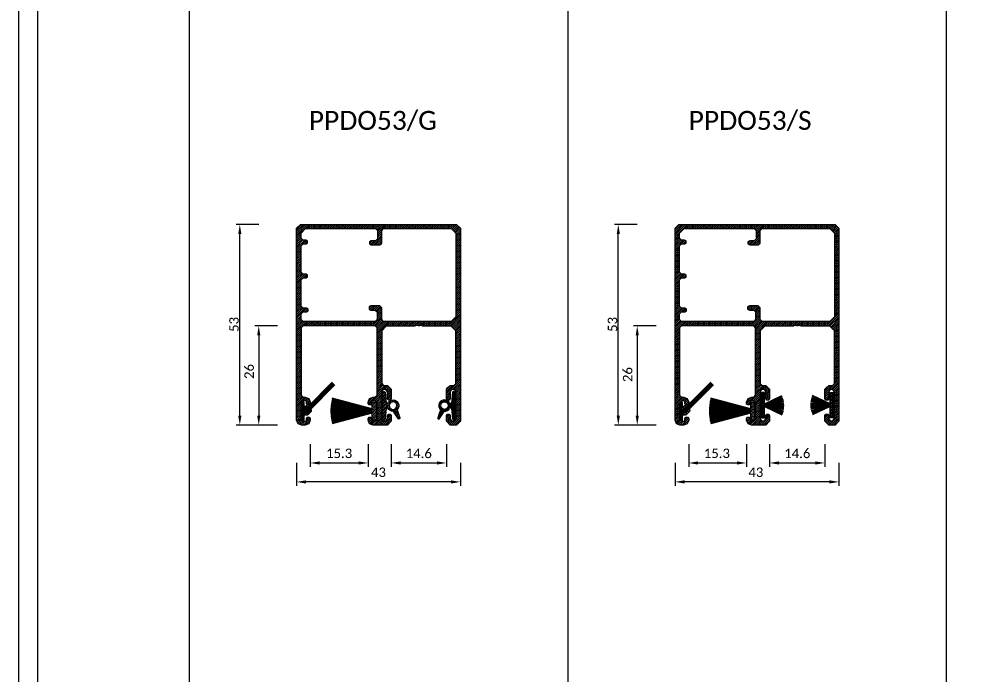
# Model space of a CAD drawing. Header units: millimetres. Extents: x 0 to 7790, y 0 to 17467.
# Drawn here: x 0 to 249.8, y 15186.9 to 15360 of the extents above; entities that cross this region are included whole.
import ezdxf

# ---------------------------------------------------------------- set-up
doc = ezdxf.new("R2010")
doc.units = ezdxf.units.MM
doc.header["$PDMODE"] = 35
doc.layers.get('0').update_dxf_attribs({"lineweight": 15})
for name, color, linetype, lineweight in [('_MB_kreskowanie_profile_0.09', 7, 'Continuous', 9), ('_MB_kreskowanie_uszczelki_0.09', 252, 'Continuous', 9), ('_MB_profile_0.25', 7, 'Continuous', 25), ('_MB_ramka_0.15', 124, 'Continuous', 15), ('_MB_solid', 7, 'Continuous', 9), ('_MB_tekst_0.25', 40, 'Continuous', 25), ('_MB_uszczelki_0.15', 140, 'Continuous', 15), ('_MB_wymiar_detal_0.09', 94, 'Continuous', 9)]:
    doc.layers.add(name, color=color, linetype=linetype, lineweight=lineweight)
doc.layers.add('_MB_pomocnicze_niedrukowane', color=220, linetype='Continuous', lineweight=15, plot=False)
doc.styles.add('_MB_Calibri_Light_2.5', font='calibril.ttf', dxfattribs={"height": 2.5})
doc.dimstyles.new('_MB_detal', dxfattribs={"dimscale": 10, "dimtxt": 2.5, "dimasz": 2.5, "dimexe": 1, "dimexo": 1, "dimgap": 1.25, "dimtad": 1, "dimdsep": 46, "dimtxsty": '_MB_Calibri_Light_2.5', "dimcen": -2.5, "dimclrd": 256, "dimclre": 256, "dimclrt": 40, "dimazin": 0, "dimtfac": 0.2, "dimtmove": 1, "dimatfit": 1, "dimfxl": 5, "dimfxlon": 1, "dimtolj": 1, "dimlwd": -1, "dimlwe": -1, "dimarcsym": 0})

# ---------------------------------------------------------------- blocks, each defined once
blk = doc.blocks.new('*D548')
at = {"layer": '_MB_wymiar_detal_0.09', "transparency": 16777216}
for p, q in [((73.39, 15242.68), (73.39, 15236.68)), ((116.69, 15242.68), (116.69, 15236.68)), ((114.19, 15237.68), (75.89, 15237.68))]:
    blk.add_line(p, q, dxfattribs=at)
for points in [[(75.89, 15238.1), (75.89, 15237.26), (73.39, 15237.68)], [(114.19, 15238.1), (114.19, 15237.26), (116.69, 15237.68)]]:
    blk.add_solid(points, dxfattribs=at)
at = {"layer": 'Defpoints', "color": 0, "transparency": 16777216}
for p in [(73.39, 15253.98), (116.69, 15253.68), (73.39, 15237.68)]:
    blk.add_point(p, dxfattribs=at)
at = {"layer": '_MB_wymiar_detal_0.09', "color": 40, "transparency": 16777216, "insert": (95.04, 15240.21), "char_height": 2.5, "attachment_point": 5, "style": '_MB_Calibri_Light_2.5'}
blk.add_mtext('43', dxfattribs=at)
blk = doc.blocks.new('*D549')
at = {"layer": '_MB_wymiar_detal_0.09', "transparency": 16777216}
for p, q in [((68.39, 15278.88), (62.39, 15278.88)), ((63.39, 15276.38), (63.39, 15255.18)), ((68.39, 15252.68), (62.39, 15252.68))]:
    blk.add_line(p, q, dxfattribs=at)
for points in [[(62.97, 15276.38), (63.81, 15276.38), (63.39, 15278.88)], [(62.97, 15255.18), (63.81, 15255.18), (63.39, 15252.68)]]:
    blk.add_solid(points, dxfattribs=at)
at = {"layer": 'Defpoints', "color": 0, "transparency": 16777216}
for p in [(75.09, 15278.88), (63.39, 15252.68), (74.69, 15252.68)]:
    blk.add_point(p, dxfattribs=at)
at = {"layer": '_MB_wymiar_detal_0.09', "color": 40, "transparency": 16777216, "insert": (60.86, 15266.85), "char_height": 2.5, "attachment_point": 5, "rotation": 90, "style": '_MB_Calibri_Light_2.5'}
blk.add_mtext('26', dxfattribs=at)
blk = doc.blocks.new('*D550')
at = {"layer": '_MB_wymiar_detal_0.09', "transparency": 16777216}
for p, q in [((63.39, 15305.68), (57.39, 15305.68)), ((58.39, 15255.18), (58.39, 15303.18)), ((63.39, 15252.68), (57.39, 15252.68))]:
    blk.add_line(p, q, dxfattribs=at)
for points in [[(57.97, 15303.18), (58.81, 15303.18), (58.39, 15305.68)], [(57.97, 15255.18), (58.81, 15255.18), (58.39, 15252.68)]]:
    blk.add_solid(points, dxfattribs=at)
at = {"layer": 'Defpoints', "color": 0, "transparency": 16777216}
for p in [(58.39, 15305.68), (74.39, 15305.68), (74.69, 15252.68)]:
    blk.add_point(p, dxfattribs=at)
at = {"layer": '_MB_wymiar_detal_0.09', "color": 40, "transparency": 16777216, "insert": (56.86, 15279.28), "char_height": 2.5, "attachment_point": 5, "rotation": 90, "style": '_MB_Calibri_Light_2.5'}
blk.add_mtext('53', dxfattribs=at)
blk = doc.blocks.new('*D551')
at = {"layer": '_MB_wymiar_detal_0.09', "transparency": 16777216}
for p, q in [((76.99, 15247.68), (76.99, 15241.68)), ((92.29, 15247.68), (92.29, 15241.68)), ((79.49, 15242.68), (89.79, 15242.68))]:
    blk.add_line(p, q, dxfattribs=at)
for points in [[(79.49, 15243.1), (79.49, 15242.26), (76.99, 15242.68)], [(89.79, 15243.1), (89.79, 15242.26), (92.29, 15242.68)]]:
    blk.add_solid(points, dxfattribs=at)
at = {"layer": 'Defpoints', "color": 0, "transparency": 16777216}
for p in [(76.99, 15253.98), (92.29, 15253.98), (92.29, 15242.68)]:
    blk.add_point(p, dxfattribs=at)
at = {"layer": '_MB_wymiar_detal_0.09', "color": 40, "transparency": 16777216, "insert": (84.64, 15245.21), "char_height": 2.5, "attachment_point": 5, "style": '_MB_Calibri_Light_2.5'}
blk.add_mtext('\\A1;15.3', dxfattribs=at)
blk = doc.blocks.new('*D552')
at = {"layer": '_MB_wymiar_detal_0.09', "transparency": 16777216}
for p, q in [((98.39, 15247.68), (98.39, 15241.68)), ((112.99, 15247.68), (112.99, 15241.68)), ((100.89, 15242.68), (110.49, 15242.68))]:
    blk.add_line(p, q, dxfattribs=at)
for points in [[(100.89, 15243.1), (100.89, 15242.26), (98.39, 15242.68)], [(110.49, 15243.1), (110.49, 15242.26), (112.99, 15242.68)]]:
    blk.add_solid(points, dxfattribs=at)
at = {"layer": 'Defpoints', "color": 0, "transparency": 16777216}
for p in [(98.39, 15253.98), (112.99, 15253.98), (112.99, 15242.68)]:
    blk.add_point(p, dxfattribs=at)
at = {"layer": '_MB_wymiar_detal_0.09', "color": 40, "transparency": 16777216, "insert": (105.69, 15245.2), "char_height": 2.5, "attachment_point": 5, "style": '_MB_Calibri_Light_2.5'}
blk.add_mtext('\\A1;14.6', dxfattribs=at)
blk = doc.blocks.new('-PPDO53')
at = {"layer": '_MB_kreskowanie_profile_0.09'}
h = blk.add_hatch(dxfattribs=at)
h.set_pattern_fill('JIS_WOOD', color=256, scale=0.5)
h.paths.add_polyline_path([(21.3, -27.3), (21.3, -45.1), (20.8, -45.6), (20.2, -45.6), (19.28, -45.98), (18.9, -46.9), (18.9, -47.25), (19.15, -47.68), (19.65, -47.68), (19.9, -47.25), (19.9, -46.8), (20.1, -46.6), (20.8, -46.6), (21.3, -47.1), (21.3, -51.5), (20.8, -52), (20.1, -52), (19.9, -51.8), (19.9, -51.35), (19.65, -50.92), (19.15, -50.92), (18.9, -51.35), (18.9, -51.7), (19.28, -52.62), (20.2, -53), (23.7, -53), (24, -53), (25, -52), (25, -50.5), (24.75, -50.07), (24.25, -50.07), (24, -50.5), (24, -51.25), (23.62, -51.9), (22.88, -51.9), (22.5, -51.25), (22.5, -44.25), (22.88, -43.6), (23.62, -43.6), (24, -44.25), (24, -46), (24.25, -46.43), (24.75, -46.43), (25, -46), (25, -43.5), (24, -42.5), (23.7, -42.5), (23, -42.5), (22.5, -42), (22.5, -28.1), (23.7, -26.9), (31.3, -26.9), (31.5, -26.7), (31.62, -26.7), (32.14, -26.78), (32.46, -26.78), (32.98, -26.7), (33.1, -26.7), (33.3, -26.9), (40.9, -26.9), (42.1, -28.1), (42.1, -42), (41.6, -42.5), (40.6, -42.5), (40.02, -43.08), (39.6, -43.5), (39.6, -46), (39.85, -46.43), (40.35, -46.43), (40.6, -46), (40.6, -44.25), (40.98, -43.6), (41.73, -43.6), (42.1, -44.25), (42.1, -51.25), (41.73, -51.9), (40.98, -51.9), (40.6, -51.25), (40.6, -50.5), (40.35, -50.07), (39.85, -50.07), (39.6, -50.5), (39.6, -51.7), (39.6, -52), (40.6, -53), (42, -53), (42.3, -53), (43.3, -52), (43.3, -1), (42.3, 0), (1, 0), (0, -1), (0, -51.7), (0.38, -52.62), (1.3, -53), (2.3, -53), (3.22, -52.62), (3.6, -51.7), (3.6, -51.35), (3.35, -50.92), (2.85, -50.92), (2.6, -51.35), (2.6, -51.8), (2.4, -52), (1.7, -52), (1.2, -51.5), (1.2, -47.1), (1.7, -46.6), (2.4, -46.6), (2.6, -46.8), (2.6, -47.25), (2.85, -47.68), (3.35, -47.68), (3.6, -47.25), (3.6, -46.9), (3.22, -45.98), (2.3, -45.6), (1.7, -45.6), (1.2, -45.1), (1.2, -27.3), (1.7, -26.8), (20.8, -26.8)])
h.paths.add_polyline_path([(20.8, -25.6), (1.7, -25.6), (1.2, -25.1), (1.2, -23.6), (1.7, -23.1), (2.6, -23.1), (3.03, -22.85), (3.03, -22.35), (2.6, -22.1), (1.7, -22.1), (1.2, -21.6), (1.2, -14.6), (1.7, -14.1), (2.5, -14.1), (2.93, -13.85), (2.93, -13.35), (2.5, -13.1), (1.7, -13.1), (1.2, -12.6), (1.2, -5.6), (1.7, -5.1), (2.5, -5.1), (2.93, -4.85), (2.93, -4.35), (2.5, -4.1), (1.7, -4.1), (1.2, -3.6), (1.2, -2.3), (2.4, -1.1), (20.9, -1.1), (21.4, -1.6), (21.4, -3.8), (20.9, -4.3), (19.75, -4.3), (19.27, -4.58), (19.27, -5.12), (19.75, -5.4), (22, -5.4), (22.5, -4.9), (22.5, -1.6), (23, -1.1), (40.9, -1.1), (42.1, -2.3), (42.1, -24.4), (40.9, -25.6), (23, -25.6), (22.5, -25.1), (22.5, -22), (22, -21.5), (19.65, -21.5), (19.17, -21.78), (19.17, -22.33), (19.65, -22.6), (20.8, -22.6), (21.3, -23.1), (21.3, -25.1)], flags=16)
at = {"layer": '_MB_solid'}
h = blk.add_hatch(color=256, dxfattribs=at)
h.dxf.hatch_style = 1
h.paths.add_polyline_path([(1.7, -26.8), (20.8, -26.8), (21.3, -27.3), (21.3, -45.1), (20.8, -45.6), (20.2, -45.6), (19.28, -45.98), (18.9, -46.9), (18.9, -47.25), (19.15, -47.68), (19.65, -47.68), (19.9, -47.25), (19.9, -46.8), (20.1, -46.6), (20.8, -46.6), (21.3, -47.1), (21.3, -51.5), (20.8, -52), (20.1, -52), (19.9, -51.8), (19.9, -51.35), (19.65, -50.92), (19.15, -50.92), (18.9, -51.35), (18.9, -51.7), (19.28, -52.62), (20.2, -53), (23.7, -53), (24, -53), (25, -52), (25, -50.5), (24.75, -50.07), (24.25, -50.07), (24, -50.5), (24, -51.25), (23.62, -51.9), (22.88, -51.9), (22.5, -51.25), (22.5, -44.25), (22.88, -43.6), (23.62, -43.6), (24, -44.25), (24, -46), (24.25, -46.43), (24.75, -46.43), (25, -46), (25, -43.5), (24, -42.5), (23.7, -42.5), (23, -42.5), (22.5, -42), (22.5, -28.1), (23.7, -26.9), (31.3, -26.9), (31.5, -26.7), (31.62, -26.7), (32.14, -26.78), (32.46, -26.78), (32.98, -26.7), (33.1, -26.7), (33.3, -26.9), (40.9, -26.9), (42.1, -28.1), (42.1, -42), (41.6, -42.5), (40.6, -42.5), (40.02, -43.08), (39.6, -43.5), (39.6, -46), (39.85, -46.43), (40.35, -46.43), (40.6, -46), (40.6, -44.25), (40.98, -43.6), (41.73, -43.6), (42.1, -44.25), (42.1, -51.25), (41.73, -51.9), (40.98, -51.9), (40.6, -51.25), (40.6, -50.5), (40.35, -50.07), (39.85, -50.07), (39.6, -50.5), (39.6, -51.7), (39.6, -52), (40.6, -53), (42, -53), (42.3, -53), (43.3, -52), (43.3, -1), (42.3, 0), (1, 0), (0, -1), (0, -51.7), (0.38, -52.62), (1.3, -53), (2.3, -53), (3.22, -52.62), (3.6, -51.7), (3.6, -51.35), (3.35, -50.92), (2.85, -50.92), (2.6, -51.35), (2.6, -51.8), (2.4, -52), (1.7, -52), (1.2, -51.5), (1.2, -47.1), (1.7, -46.6), (2.4, -46.6), (2.6, -46.8), (2.6, -47.25), (2.85, -47.68), (3.35, -47.68), (3.6, -47.25), (3.6, -46.9), (3.22, -45.98), (2.3, -45.6), (1.7, -45.6), (1.2, -45.1), (1.2, -27.3)])
h.paths.add_polyline_path([(1.7, -25.6), (1.2, -25.1), (1.2, -23.6), (1.7, -23.1), (2.6, -23.1), (3.03, -22.85), (3.03, -22.35), (2.6, -22.1), (1.7, -22.1), (1.2, -21.6), (1.2, -14.6), (1.7, -14.1), (2.5, -14.1), (2.93, -13.85), (2.93, -13.35), (2.5, -13.1), (1.7, -13.1), (1.2, -12.6), (1.2, -5.6), (1.7, -5.1), (2.5, -5.1), (2.93, -4.85), (2.93, -4.35), (2.5, -4.1), (1.7, -4.1), (1.2, -3.6), (1.2, -2.3), (2.4, -1.1), (20.9, -1.1), (21.4, -1.6), (21.4, -3.8), (20.9, -4.3), (19.75, -4.3), (19.27, -4.58), (19.27, -5.12), (19.75, -5.4), (22, -5.4), (22.5, -4.9), (22.5, -1.6), (23, -1.1), (40.9, -1.1), (42.1, -2.3), (42.1, -24.4), (40.9, -25.6), (23, -25.6), (22.5, -25.1), (22.5, -22), (22, -21.5), (19.65, -21.5), (19.17, -21.78), (19.17, -22.33), (19.65, -22.6), (20.8, -22.6), (21.3, -23.1), (21.3, -25.1), (20.8, -25.6)], flags=16)
at = {"layer": '_MB_profile_0.25', "lineweight": -2}
for points in [[(18.9, -51.35), (19.15, -50.92), (19.65, -50.92), (19.9, -51.35), (19.9, -51.8), (20.1, -52), (20.8, -52), (21.3, -51.5), (21.3, -47.1), (20.8, -46.6), (20.1, -46.6), (19.9, -46.8), (19.9, -47.25), (19.65, -47.68), (19.15, -47.68), (18.9, -47.25), (18.9, -46.9), (19.28, -45.98), (20.2, -45.6), (20.8, -45.6), (21.3, -45.1), (21.3, -27.3), (20.8, -26.8), (1.7, -26.8), (1.2, -27.3), (1.2, -45.1), (1.7, -45.6), (2.3, -45.6), (3.22, -45.98), (3.6, -46.9), (3.6, -47.25), (3.35, -47.68), (2.85, -47.68), (2.6, -47.25), (2.6, -46.8), (2.4, -46.6), (1.7, -46.6), (1.2, -47.1), (1.2, -51.5), (1.7, -52), (2.4, -52), (2.6, -51.8), (2.6, -51.35), (2.85, -50.92), (3.35, -50.92), (3.6, -51.35), (3.6, -51.7), (3.22, -52.62), (2.3, -53), (1.3, -53), (0.38, -52.62), (0, -51.7), (0, -1), (1, 0), (42.3, 0), (43.3, -1), (43.3, -52), (42.3, -53), (42, -53), (40.6, -53), (39.6, -52), (39.6, -51.7), (39.6, -50.5), (39.85, -50.07), (40.35, -50.07), (40.6, -50.5), (40.6, -51.25), (40.98, -51.9), (41.73, -51.9), (42.1, -51.25), (42.1, -44.25), (41.73, -43.6), (40.98, -43.6), (40.6, -44.25), (40.6, -46), (40.35, -46.43), (39.85, -46.43), (39.6, -46), (39.6, -43.5), (40.02, -43.08), (40.6, -42.5), (41.6, -42.5), (42.1, -42), (42.1, -28.1), (40.9, -26.9), (33.3, -26.9), (33.1, -26.7), (32.98, -26.7), (32.46, -26.78), (32.14, -26.78), (31.62, -26.7), (31.5, -26.7), (31.3, -26.9), (23.7, -26.9), (22.5, -28.1), (22.5, -42), (23, -42.5), (23.7, -42.5), (24, -42.5), (25, -43.5), (25, -46), (24.75, -46.43), (24.25, -46.43), (24, -46), (24, -44.25), (23.62, -43.6), (22.88, -43.6), (22.5, -44.25), (22.5, -51.25), (22.88, -51.9), (23.62, -51.9), (24, -51.25), (24, -50.5), (24.25, -50.07), (24.75, -50.07), (25, -50.5), (25, -52), (24, -53), (23.7, -53), (20.2, -53), (19.28, -52.62), (18.9, -51.7)], [(20.9, -1.1), (21.4, -1.6), (21.4, -3.8), (20.9, -4.3), (19.75, -4.3), (19.27, -4.58), (19.27, -5.12), (19.75, -5.4), (22, -5.4), (22.5, -4.9), (22.5, -1.6), (23, -1.1), (40.9, -1.1), (42.1, -2.3), (42.1, -24.4), (40.9, -25.6), (23, -25.6), (22.5, -25.1), (22.5, -22), (22, -21.5), (19.65, -21.5), (19.17, -21.78), (19.17, -22.33), (19.65, -22.6), (20.8, -22.6), (21.3, -23.1), (21.3, -25.1), (20.8, -25.6), (1.7, -25.6), (1.2, -25.1), (1.2, -23.6), (1.7, -23.1), (2.6, -23.1), (3.03, -22.85), (3.03, -22.35), (2.6, -22.1), (1.7, -22.1), (1.2, -21.6), (1.2, -14.6), (1.7, -14.1), (2.5, -14.1), (2.93, -13.85), (2.93, -13.35), (2.5, -13.1), (1.7, -13.1), (1.2, -12.6), (1.2, -5.6), (1.7, -5.1), (2.5, -5.1), (2.93, -4.85), (2.93, -4.35), (2.5, -4.1), (1.7, -4.1), (1.2, -3.6), (1.2, -2.3), (2.4, -1.1)]]:
    blk.add_lwpolyline(points, close=True, dxfattribs=at)
blk = doc.blocks.new("-U1'PR")
at = {"layer": '_MB_kreskowanie_uszczelki_0.09', "transparency": 33554687}
h = blk.add_hatch(dxfattribs=at)
h.set_pattern_fill('DOTS', color=256, scale=0.2, angle=-45, style=0)
h.set_pattern_definition([(315, (-5304.15352, -16174.49385), (0.3367596045, 0.1122532015), [0, -0.3175])])
h.paths.add_polyline_path([(3.4, 0), (3.65, 0.25), (3.65, 0.34), (3.43, 0.59), (0.59, 0.89), (0.5, 0.99), (0.5, 1.26), (0.56, 1.35, 1.144878), (-1.09, 3.83), (-1.19, 3.8), (-3.33, 4.48, 0.876976), (-3.54, 4.03), (-1.65, 2.82), (-1.6, 2.74, 0.293638), (-0.76, 1.35), (-0.7, 1.26), (-0.7, 0.99), (-0.79, 0.89), (-3.63, 0.59), (-3.85, 0.34), (-3.85, 0.25), (-3.6, 0)])
h.paths.add_polyline_path([(-0.1, 3.7, -1), (-0.1, 1.7, -1)], flags=16)
at = {"layer": '_MB_uszczelki_0.15'}
blk.add_lwpolyline([(0.5, 1.26), (0.56, 1.35, 1.144878), (-1.09, 3.83), (-1.19, 3.8), (-3.33, 4.48, 0.876976), (-3.54, 4.03), (-1.65, 2.82), (-1.6, 2.74, 0.293638), (-0.76, 1.35), (-0.7, 1.26), (-0.7, 0.99), (-0.79, 0.89), (-3.63, 0.59), (-3.85, 0.34), (-3.85, 0.25), (-3.6, 0), (3.4, 0), (3.65, 0.25), (3.65, 0.34), (3.43, 0.59), (0.59, 0.89), (0.5, 0.99)], format="xyb", close=True, dxfattribs=at)
blk.add_circle((-0.1, 2.7), 1, dxfattribs=at)
blk = doc.blocks.new("-4.8'1200")
at = {"layer": '_MB_kreskowanie_uszczelki_0.09', "transparency": 33554687}
h = blk.add_hatch(dxfattribs=at)
h.set_pattern_fill('DOTS', color=256, scale=0.2, angle=45, style=0)
h.paths.add_polyline_path([(0, 2.4), (-1, 2.4), (-1, -2.4), (0, -2.4)])
h = blk.add_hatch(dxfattribs=at)
h.set_pattern_fill('DOTS', color=256, scale=0.2, angle=45, style=0)
h.set_pattern_definition([(45, (0, 0), (-11.225, 33.676), [0, -31.75])])
h.paths.add_polyline_path([(0, 2.4), (-1, 2.4), (-1, -2.4), (0, -2.4)])
at = {"layer": '_MB_uszczelki_0.15'}
for p, q in [((-1, 0.44), (-11.72, 2.68)), ((-1, 0.48), (-11.67, 2.92)), ((-1, 0.52), (-11.61, 3.15)), ((-1, 0.56), (-11.55, 3.39)), ((-1, 0.04), (-12, 0.24)), ((-1, 0), (-12, 0)), ((-1, 0), (-12, 0)), ((-1, 0.08), (-11.99, 0.49)), ((-1, 0.12), (-11.98, 0.73)), ((-1, 0.16), (-11.96, 0.98)), ((-1, 0.2), (-11.94, 1.22)), ((-1, 0.24), (-11.92, 1.47)), ((-1, 0.28), (-11.89, 1.71)), ((-1, 0.32), (-11.85, 1.95)), ((-1, 0.36), (-11.81, 2.19)), ((-1, 0.4), (-11.77, 2.44)), ((-1, -0.04), (-12, -0.24)), ((-1, -0.08), (-11.99, -0.49)), ((-1, -0.12), (-11.98, -0.73)), ((-1, -0.16), (-11.96, -0.98)), ((-1, -0.2), (-11.94, -1.22)), ((-1, -0.24), (-11.92, -1.47)), ((-1, -0.28), (-11.89, -1.71)), ((-1, -0.32), (-11.85, -1.95)), ((-1, -0.36), (-11.81, -2.19)), ((-1, -0.4), (-11.77, -2.44)), ((-1, -0.44), (-11.72, -2.68)), ((-1, -0.48), (-11.67, -2.92)), ((-1, -0.52), (-11.61, -3.15)), ((-1, -0.56), (-11.55, -3.39))]:
    blk.add_line(p, q, dxfattribs=at)
blk.add_lwpolyline([(-1, -2.4), (-1, 2.4), (0, 2.4), (0, -2.4)], close=True, dxfattribs=at)
blk = doc.blocks.new("-4.8'1100")
at = {"layer": '_MB_kreskowanie_uszczelki_0.09', "transparency": 33554687}
h = blk.add_hatch(dxfattribs=at)
h.set_pattern_fill('DOTS', color=256, scale=0.2, angle=45)
h.paths.add_polyline_path([(0.54, -1.05), (0.63, -0.97), (0.75, -0.97, 0.265507), (1.71, -0.71), (2.41, 0), (2.48, 0.24), (2.3, 0.42), (2.06, 0.35), (1.35, -0.35, -1), (0.65, 0.35), (1.36, 1.06), (1.42, 1.3), (1.24, 1.48), (1, 1.42), (0.84, 1.26), (0.7, 1.2), (0.56, 1.26), (0.5, 1.4), (0.5, 2.15), (0.38, 2.37), (0.12, 2.37), (0, 2.15), (0, -2.15), (0.12, -2.37), (0.38, -2.37), (0.5, -2.15), (0.5, -1.16)])
at = {"layer": '_MB_uszczelki_0.15'}
for points in [[(1.35, 1.06), (7.92, 7.63)], [(8.09, 7.45), (0.51, -0.13)], [(8.27, 7.27), (0.64, -0.35)], [(8.44, 7.09), (0.87, -0.48)], [(2.06, 0.35), (8.62, 6.91)]]:
    blk.add_lwpolyline(points, dxfattribs=at)
blk.add_lwpolyline([(1, 1.42), (0.84, 1.26), (0.7, 1.2), (0.56, 1.26), (0.5, 1.4), (0.5, 2.15), (0.38, 2.37), (0.12, 2.37), (0, 2.15), (0, -2.15), (0.12, -2.37), (0.38, -2.37), (0.5, -2.15), (0.5, -1.16), (0.54, -1.05), (0.63, -0.97), (0.75, -0.97, 0.265507), (1.71, -0.71), (2.41, 0), (2.48, 0.24), (2.3, 0.42), (2.06, 0.35), (1.35, -0.35, -1), (0.65, 0.35), (1.36, 1.06), (1.42, 1.3), (1.24, 1.48)], format="xyb", close=True, dxfattribs=at)
for centre, radius in [((1, 0), 0.5), ((1, 0), 0.5), ((1, 0), 0.5), ((1, 0), 0.35), ((1, 0), 0.25), ((1, 0), 0.15), ((1.71, 0.71), 0.5), ((1.71, 0.71), 0.35), ((1.71, 0.71), 0.25)]:
    blk.add_circle(centre, radius, dxfattribs=at)
blk = doc.blocks.new("-PPDO53'G")
for name, p in [('-PPDO53', (0, 0)), ("-4.8'1100", (1.5, -49.3)), ("-4.8'1200", (21, -49.3))]:
    blk.add_blockref(name, p)
at = {"xscale": -1, "rotation": 270}
blk.add_blockref("-U1'PR", (22.8, -47.75), dxfattribs=at)
at = {"rotation": 90}
blk.add_blockref("-U1'PR", (41.8, -47.75), dxfattribs=at)
blk = doc.blocks.new('*D553')
at = {"layer": '_MB_wymiar_detal_0.09', "transparency": 16777216}
for p, q in [((173.43, 15242.68), (173.43, 15236.68)), ((216.73, 15242.68), (216.73, 15236.68)), ((214.23, 15237.68), (175.93, 15237.68))]:
    blk.add_line(p, q, dxfattribs=at)
for points in [[(175.93, 15238.1), (175.93, 15237.26), (173.43, 15237.68)], [(214.23, 15238.1), (214.23, 15237.26), (216.73, 15237.68)]]:
    blk.add_solid(points, dxfattribs=at)
at = {"layer": 'Defpoints', "color": 0, "transparency": 16777216}
for p in [(173.43, 15253.98), (216.73, 15253.68), (173.43, 15237.68)]:
    blk.add_point(p, dxfattribs=at)
at = {"layer": '_MB_wymiar_detal_0.09', "color": 40, "transparency": 16777216, "insert": (194.78, 15240.21), "char_height": 2.5, "attachment_point": 5, "style": '_MB_Calibri_Light_2.5'}
blk.add_mtext('43', dxfattribs=at)
blk = doc.blocks.new('*D554')
at = {"layer": '_MB_wymiar_detal_0.09', "transparency": 16777216}
for p, q in [((168.43, 15278.88), (162.43, 15278.88)), ((163.43, 15276.38), (163.43, 15255.18)), ((168.43, 15252.68), (162.43, 15252.68))]:
    blk.add_line(p, q, dxfattribs=at)
for points in [[(163.01, 15276.38), (163.85, 15276.38), (163.43, 15278.88)], [(163.01, 15255.18), (163.85, 15255.18), (163.43, 15252.68)]]:
    blk.add_solid(points, dxfattribs=at)
at = {"layer": 'Defpoints', "color": 0, "transparency": 16777216}
for p in [(175.13, 15278.88), (163.43, 15252.68), (174.73, 15252.68)]:
    blk.add_point(p, dxfattribs=at)
at = {"layer": '_MB_wymiar_detal_0.09', "color": 40, "transparency": 16777216, "insert": (160.9, 15266.03), "char_height": 2.5, "attachment_point": 5, "rotation": 90, "style": '_MB_Calibri_Light_2.5'}
blk.add_mtext('26', dxfattribs=at)
blk = doc.blocks.new('*D555')
at = {"layer": '_MB_wymiar_detal_0.09', "transparency": 16777216}
for p, q in [((163.43, 15305.68), (157.43, 15305.68)), ((158.43, 15255.18), (158.43, 15303.18)), ((163.43, 15252.68), (157.43, 15252.68))]:
    blk.add_line(p, q, dxfattribs=at)
for points in [[(158.01, 15303.18), (158.85, 15303.18), (158.43, 15305.68)], [(158.01, 15255.18), (158.85, 15255.18), (158.43, 15252.68)]]:
    blk.add_solid(points, dxfattribs=at)
at = {"layer": 'Defpoints', "color": 0, "transparency": 16777216}
for p in [(158.43, 15305.68), (174.43, 15305.68), (174.73, 15252.68)]:
    blk.add_point(p, dxfattribs=at)
at = {"layer": '_MB_wymiar_detal_0.09', "color": 40, "transparency": 16777216, "insert": (156.9, 15279.28), "char_height": 2.5, "attachment_point": 5, "rotation": 90, "style": '_MB_Calibri_Light_2.5'}
blk.add_mtext('53', dxfattribs=at)
blk = doc.blocks.new('*D579')
at = {"layer": '_MB_wymiar_detal_0.09', "transparency": 16777216}
for p, q in [((177.03, 15247.68), (177.03, 15241.68)), ((192.33, 15247.68), (192.33, 15241.68)), ((179.53, 15242.68), (189.83, 15242.68))]:
    blk.add_line(p, q, dxfattribs=at)
for points in [[(179.53, 15243.1), (179.53, 15242.26), (177.03, 15242.68)], [(189.83, 15243.1), (189.83, 15242.26), (192.33, 15242.68)]]:
    blk.add_solid(points, dxfattribs=at)
at = {"layer": 'Defpoints', "color": 0, "transparency": 16777216}
for p in [(177.03, 15253.98), (192.33, 15253.98), (192.33, 15242.68)]:
    blk.add_point(p, dxfattribs=at)
at = {"layer": '_MB_wymiar_detal_0.09', "color": 40, "transparency": 16777216, "insert": (184.48, 15245.21), "char_height": 2.5, "attachment_point": 5, "style": '_MB_Calibri_Light_2.5'}
blk.add_mtext('\\A1;15.3', dxfattribs=at)
blk = doc.blocks.new('*D580')
at = {"layer": '_MB_wymiar_detal_0.09', "transparency": 16777216}
for p, q in [((198.43, 15247.68), (198.43, 15241.68)), ((213.03, 15247.68), (213.03, 15241.68)), ((200.93, 15242.68), (210.53, 15242.68))]:
    blk.add_line(p, q, dxfattribs=at)
for points in [[(200.93, 15243.1), (200.93, 15242.26), (198.43, 15242.68)], [(210.53, 15243.1), (210.53, 15242.26), (213.03, 15242.68)]]:
    blk.add_solid(points, dxfattribs=at)
at = {"layer": 'Defpoints', "color": 0, "transparency": 16777216}
for p in [(198.43, 15253.98), (213.03, 15253.98), (213.03, 15242.68)]:
    blk.add_point(p, dxfattribs=at)
at = {"layer": '_MB_wymiar_detal_0.09', "color": 40, "transparency": 16777216, "insert": (205.73, 15245.2), "char_height": 2.5, "attachment_point": 5, "style": '_MB_Calibri_Light_2.5'}
blk.add_mtext('\\A1;14.6', dxfattribs=at)
blk = doc.blocks.new("-6.7'600")
at = {"layer": '_MB_kreskowanie_uszczelki_0.09', "transparency": 33554687}
h = blk.add_hatch(dxfattribs=at)
h.set_pattern_fill('DOTS', color=256, scale=0.2, angle=45, style=0)
h.paths.add_polyline_path([(0, 3.35), (0.8, 3.35), (0.8, -3.35), (0, -3.35)])
at = {"layer": '_MB_uszczelki_0.15'}
for p, q in [((0.8, 0.37), (5.44, 2.54)), ((0.8, 0.33), (5.55, 2.27)), ((0.8, 0.28), (5.66, 2)), ((0.8, 0.24), (5.75, 1.72)), ((0.8, 0.2), (5.82, 1.44)), ((0.8, 0.16), (5.89, 1.16)), ((0.8, 0.12), (5.94, 0.87)), ((0.8, 0.08), (5.97, 0.58)), ((0.8, 0.04), (5.99, 0.29)), ((0.8, 0), (6, 0)), ((0.8, -0.04), (5.99, -0.29)), ((0.8, -0.08), (5.97, -0.58)), ((0.8, -0.12), (5.94, -0.87)), ((0.8, -0.16), (5.89, -1.16)), ((0.8, -0.2), (5.82, -1.44)), ((0.8, -0.24), (5.75, -1.72)), ((0.8, -0.28), (5.66, -2)), ((0.8, -0.33), (5.55, -2.27)), ((0.8, -0.37), (5.44, -2.54))]:
    blk.add_line(p, q, dxfattribs=at)
blk.add_lwpolyline([(0, -3.35), (0.8, -3.35), (0.8, 3.35), (0, 3.35)], close=True, dxfattribs=at)
blk = doc.blocks.new("-PPDO53'S")
for name, p in [('-PPDO53', (0, 0)), ("-4.8'1100", (1.5, -49.3)), ("-6.7'600", (22.8, -47.75)), ("-4.8'1200", (21, -49.3))]:
    blk.add_blockref(name, p)
at = {"xscale": -1}
blk.add_blockref("-6.7'600", (41.8, -47.75), dxfattribs=at)

msp = doc.modelspace()

# ---------------------------------------------------------------- linework, layer by layer
at = {"layer": '_MB_pomocnicze_niedrukowane'}
msp.add_lwpolyline([(45.081, 15740.68), (944.472, 15740.68), (944.472, 14790.68), (45.081, 14790.68)], close=True, dxfattribs=at)
at = {"layer": '_MB_ramka_0.15'}
for points in [[(0, 15920.68), (989.472, 15920.68), (989.472, 14745.68), (0, 14745.68)], [(5, 15915.68), (984.472, 15915.68), (984.472, 14750.68), (5, 14750.68)]]:
    msp.add_lwpolyline(points, close=True, dxfattribs=at)
for points in [[(944.435, 15168.597), (944.472, 14790.68), (45.081, 14790.68), (45.081, 15740.68), (944.472, 15740.68), (944.472, 15168.597)], [(145.081, 15740.68), (145.081, 14790.68)], [(245.081, 15740.68), (245.081, 14790.68)]]:
    msp.add_lwpolyline(points, dxfattribs=at)

# ---------------------------------------------------------------- block references
for name, p in [("-PPDO53'G", (73.39, 15305.68)), ("-PPDO53'S", (173.431, 15305.68))]:
    msp.add_blockref(name, p)

# ---------------------------------------------------------------- texts
at = {"layer": '_MB_tekst_0.25', "color": 7, "lineweight": 35, "char_height": 5, "width": 34.71749, "attachment_point": 1, "style": '_MB_Calibri_Light_2.5'}
for s, insert in [('{\\C256;PPDO53/G}', (76.614, 15335.68)), ('{\\C256;PPDO53/S}', (177.022, 15335.68))]:
    msp.add_mtext(s, dxfattribs=dict(at, insert=insert))

# ---------------------------------------------------------------- dimensions: what is measured, and where the dimension line sits
at = {"layer": '_MB_wymiar_detal_0.09'}
for base, p1, p2, picture, middle in [((58.39, 15305.68), (74.69, 15252.68), (74.39, 15305.68), '*D550', (59.39, 15279.28)), ((158.431, 15305.68), (174.731, 15252.68), (174.431, 15305.68), '*D555', (159.431, 15279.28))]:
    dim = msp.add_linear_dim(base=base, p1=p1, p2=p2, angle=90, dimstyle='_MB_detal', override={"dimtol": 0, "dimlim": 0, "dimtp": 0.1, "dimtm": 0.1, "dimtfac": 0.71, "dimtdec": 2, "dimtolj": 0, "dimtzin": 8}, dxfattribs=at)
    dim.commit()
    dim.dimension.update_dxf_attribs({"geometry": picture, "text_midpoint": middle, "dimtype": 160})
for base, p1, p2, picture, middle in [((63.39, 15252.68), (75.09, 15278.88), (74.69, 15252.68), '*D549', (63.39, 15266.853)), ((163.431, 15252.68), (175.131, 15278.88), (174.731, 15252.68), '*D554', (163.431, 15266.03))]:
    dim = msp.add_linear_dim(base=base, p1=p1, p2=p2, angle=90, text='26', dimstyle='_MB_detal', override={"dimtol": 0, "dimlim": 0, "dimtp": 0.1, "dimtm": 0.1, "dimtfac": 0.71, "dimtdec": 2, "dimtolj": 0, "dimtzin": 8}, dxfattribs=at)
    dim.commit()
    dim.dimension.update_dxf_attribs({"geometry": picture, "text_midpoint": middle, "dimtype": 160})
for base, p1, p2, picture, middle in [((73.39, 15237.68), (116.69, 15253.68), (73.39, 15253.98), '*D548', (95.04, 15237.68)), ((173.431, 15237.68), (216.731, 15253.68), (173.431, 15253.98), '*D553', (194.781, 15237.68))]:
    dim = msp.add_linear_dim(base=base, p1=p1, p2=p2, text='43', dimstyle='_MB_detal', override={"dimtol": 0, "dimlim": 0, "dimtp": 0.1, "dimtm": 0.1, "dimtfac": 0.71, "dimtdec": 2, "dimtolj": 0, "dimtzin": 8}, dxfattribs=at)
    dim.commit()
    dim.dimension.update_dxf_attribs({"geometry": picture, "text_midpoint": middle, "dimtype": 160})
for base, p1, p2, picture, middle in [((92.29, 15242.68), (76.99, 15253.98), (92.29, 15253.98), '*D551', (84.64, 15242.68)), ((192.331, 15242.68), (177.031, 15253.98), (192.331, 15253.98), '*D579', (184.481, 15242.68))]:
    dim = msp.add_linear_dim(base=base, p1=p1, p2=p2, dimstyle='_MB_detal', override={"dimtol": 0, "dimlim": 0, "dimtp": 0, "dimtm": 0, "dimtfac": 0.2, "dimtdec": 2, "dimtolj": 1, "dimtzin": 8}, dxfattribs=at)
    dim.commit()
    dim.dimension.update_dxf_attribs({"geometry": picture, "text_midpoint": middle, "dimtype": 160})
for base, p1, p2, picture, middle in [((112.99, 15242.68), (98.39, 15253.98), (112.99, 15253.98), '*D552', (105.69, 15245.205)), ((213.031, 15242.68), (198.431, 15253.98), (213.031, 15253.98), '*D580', (205.731, 15245.205))]:
    dim = msp.add_linear_dim(base=base, p1=p1, p2=p2, dimstyle='_MB_detal', override={"dimtol": 0, "dimlim": 0, "dimtp": 0, "dimtm": 0, "dimtfac": 0.2, "dimtdec": 2, "dimtolj": 1, "dimtzin": 8}, dxfattribs=at)
    dim.commit()
    dim.dimension.update_dxf_attribs({"geometry": picture, "text_midpoint": middle})

doc.saveas('drawing.dxf')
